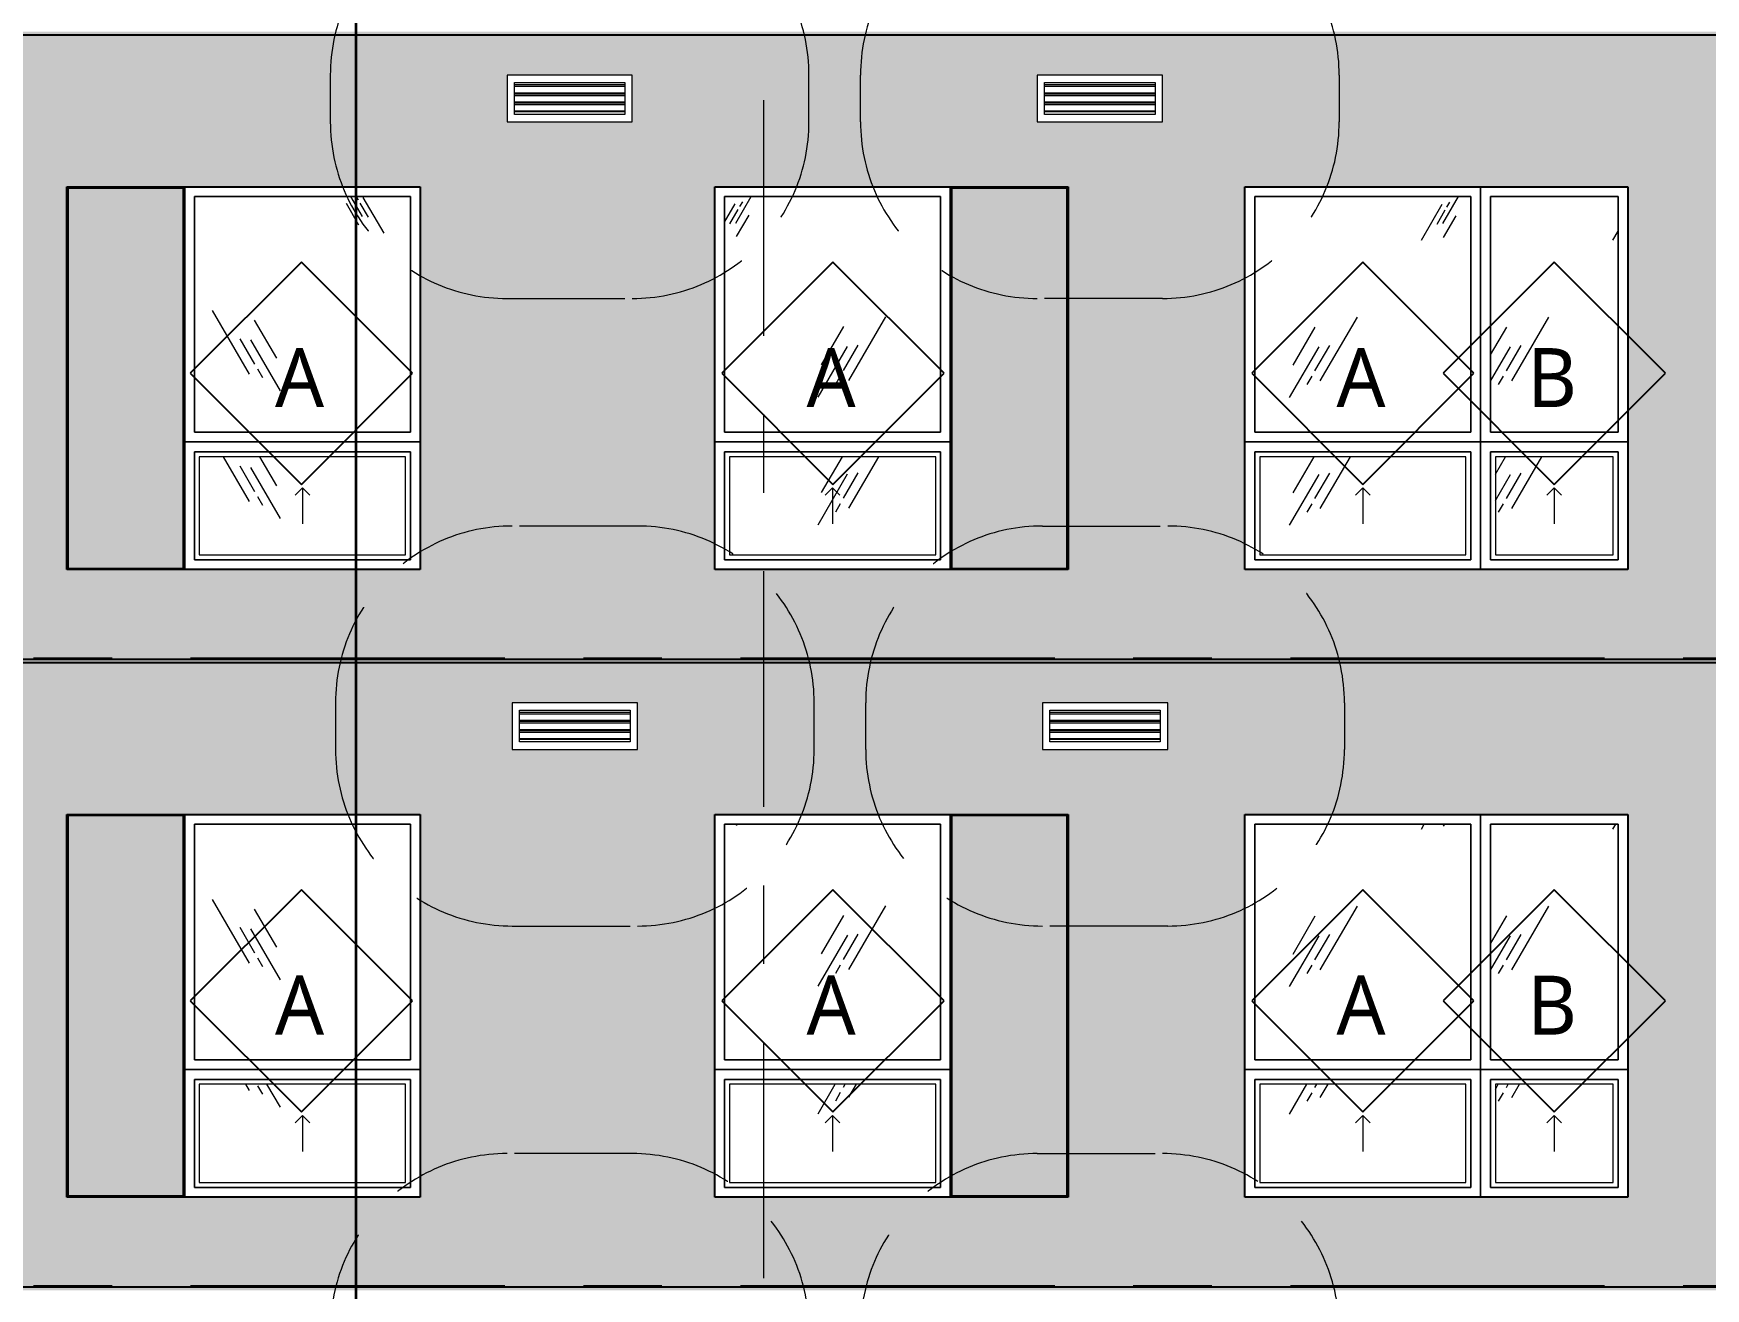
# Model space of a CAD drawing. Header units: inches. Extents: x 6 to 15224, y -733 to 6300.
# Drawn here: x 10133.3 to 10473.9, y 5604.1 to 5859.9 of the extents above; entities that cross this region are included whole.
import ezdxf

# ---------------------------------------------------------------- set-up
doc = ezdxf.new("R2010")
doc.units = ezdxf.units.IN
doc.header["$MEASUREMENT"] = 0
for name, pattern in [('Center 1_2_', [112, 64, -16, 16, -16]), ('Center 3_8_', [96, 48, -16, 16, -16]), ('Hidden 3_16_', [36, 24, -12])]:
    doc.linetypes.add(name, pattern=pattern)
for name, color, linetype, lineweight in [('A-FLOR-LEVL', 51, 'Continuous', 13), ('A-GENM', 13, 'Continuous', 18), ('A-GLAZ', 151, 'Continuous', 25), ('A-GLAZ-IDEN', 152, 'Continuous', 25), ('A-GLAZ-SILL', 1, 'Continuous', 18), ('A-WALL', 113, 'Continuous', 25), ('A-WALL-PATT', 111, 'Continuous', 25), ('G-ANNO-SYMB', 111, 'Continuous', 13), ('M-EQPM', 50, 'Continuous', 18), ('M-EQPM-HDLN', 50, 'Hidden 3_16_', 13), ('S-GRID', 1, 'Continuous', 13)]:
    doc.layers.add(name, color=color, linetype=linetype, lineweight=lineweight)
doc.styles.add('Open Sans_5', font='OpenSans-Regular.ttf', dxfattribs={"height": 12})
pattern_1 = [(0, (10796.0429, 0), (5.12, 1.28), [0.16896, -3.671, 0.16896, -3.671, -20.48]), (0, (10796.0429, 0), (5.12, 1.28), [-7.68, 0.16896, -7.511, 0.16896, -3.671, -8.96]), (0, (10796.0429, 0), (5.12, 1.28), [-19.2, 0.16896, -2.391, 0.16896, -6.231]), (120, (10797.9629, 0.64), (-3.66851252, 3.79405007), [0.16896, -3.671, 0.16896, -3.671, -20.48]), (120, (10797.9629, 0.64), (-3.66851252, 3.79405007), [-7.68, 0.16896, -7.511, 0.16896, -3.671, -8.96]), (120, (10797.9629, 0.64), (-3.66851252, 3.79405007), [-19.2, 0.16896, -2.391, 0.16896, -6.231]), (240, (10798.6029, 3.2), (-1.45148748, -5.07405007), [0.16896, -3.671, 0.16896, -3.671, -20.48]), (240, (10798.6029, 3.2), (-1.45148748, -5.07405007), [-7.68, 0.16896, -7.511, 0.16896, -3.671, -8.96]), (240, (10798.6029, 3.2), (-1.45148748, -5.07405007), [-19.2, 0.16896, -2.391, 0.16896, -6.231])]

# ---------------------------------------------------------------- blocks, each defined once
blk = doc.blocks.new('1-2 WD Adaptive - 2_-6_x6_-6_-V166-EAST ELEVATION')
at = {"layer": 'A-GLAZ', "lineweight": 13}
h = blk.add_hatch(dxfattribs=at)
h.set_pattern_fill('FP_348', color=256, style=0, pattern_type=2)
h.set_pattern_definition([(59.808, (2604.497, 5432.806), (144.0017, 239.99866), [9, -754.581]), (59.808, (2603.763, 5426.193), (144.0017, 239.99866), [12, -751.581]), (59.808, (2608.948, 5431.623), (144.0017, 239.99866), [6, -757.581]), (59.808, (2607.359, 5428.844), (144.0017, 239.99866), [2, -761.581]), (59.808, (2610.054, 5429.598), (144.0017, 239.99866), [15, -748.581]), (59.808, (2635.472, 5399.404), (144.0017, 239.99866), [5.063, -758.519]), (59.808, (2635.031, 5401.668), (144.0017, 239.99866), [6.75, -756.831]), (59.808, (2633.822, 5401.525), (144.0017, 239.99866), [3.375, -760.206]), (59.808, (2635.853, 5405.029), (144.0017, 239.99866), [1.125, -762.456]), (59.808, (2630.639, 5398.297), (144.0017, 239.99866), [8.437, -755.144])])
h.paths.add_polyline_path([(2584, 5395), (2610, 5395), (2610, 5443), (2584, 5443), (2584, 5421)])
at = {"layer": 'A-GLAZ-SILL', "lineweight": 13}
h = blk.add_hatch(dxfattribs=at)
h.set_pattern_fill('FP_347', color=256, style=0, pattern_type=2)
h.set_pattern_definition([(59.808, (2604.497, 5406.806), (144.0017, 239.99866), [9, -754.581]), (59.808, (2603.763, 5400.193), (144.0017, 239.99866), [12, -751.581]), (59.808, (2608.948, 5405.623), (144.0017, 239.99866), [6, -757.581]), (59.808, (2607.359, 5402.844), (144.0017, 239.99866), [2, -761.581]), (59.808, (2610.054, 5403.598), (144.0017, 239.99866), [15, -748.581]), (59.808, (2635.472, 5373.404), (144.0017, 239.99866), [5.063, -758.519]), (59.808, (2635.031, 5375.668), (144.0017, 239.99866), [6.75, -756.831]), (59.808, (2633.822, 5375.525), (144.0017, 239.99866), [3.375, -760.206]), (59.808, (2635.853, 5379.029), (144.0017, 239.99866), [1.125, -762.456]), (59.808, (2630.639, 5372.297), (144.0017, 239.99866), [8.438, -755.144])])
h.paths.add_polyline_path([(2598.29, 5370), (2609, 5370), (2609, 5390), (2585, 5390), (2585, 5370)])
at = {"layer": 'A-GLAZ', "lineweight": 13}
for p, q in [((2582, 5393), (2582, 5445)), ((2582, 5445), (2612, 5445)), ((2582, 5367), (2582, 5445)), ((2610, 5443), (2584, 5443)), ((2584, 5443), (2584, 5395)), ((2610, 5395), (2610, 5443)), ((2612, 5445), (2612, 5367)), ((2582, 5367), (2582, 5393)), ((2582, 5393), (2612, 5393)), ((2612, 5393), (2582, 5393)), ((2584, 5395), (2610, 5395)), ((2610, 5391), (2584, 5391)), ((2584, 5391), (2584, 5369)), ((2610, 5369), (2610, 5391)), ((2584, 5369), (2610, 5369)), ((2612, 5367), (2582, 5367))]:
    blk.add_line(p, q, dxfattribs=at)
at = {"layer": 'A-GLAZ', "linetype": 'Hidden 3_16_', "lineweight": 13}
for q in [(2595.5, 5382.17), (2598.5, 5382.17), (2597, 5376.33)]:
    blk.add_line((2597, 5383.67), q, dxfattribs=at)
at = {"layer": 'A-GLAZ-SILL'}
for p, q in [((2584, 5443), (2610, 5443)), ((2584, 5395), (2584, 5443)), ((2610, 5443), (2584, 5443)), ((2584, 5443), (2584, 5395)), ((2610, 5443), (2610, 5395)), ((2610, 5395), (2610, 5443)), ((2610, 5395), (2584, 5395)), ((2584, 5395), (2610, 5395)), ((2584, 5391), (2610, 5391)), ((2584, 5369), (2584, 5391)), ((2610, 5391), (2584, 5391)), ((2584, 5391), (2584, 5369)), ((2609, 5390), (2585, 5390)), ((2585, 5390), (2585, 5370)), ((2609, 5370), (2609, 5390)), ((2610, 5391), (2610, 5369)), ((2610, 5369), (2610, 5391)), ((2610, 5369), (2584, 5369)), ((2584, 5369), (2610, 5369)), ((2585, 5370), (2609, 5370))]:
    blk.add_line(p, q, dxfattribs=at)
blk = doc.blocks.new('1-2 WD Adaptive - 4-0_x6_-6_-V167-EAST ELEVATION')
at = {"layer": 'A-GLAZ', "lineweight": 13}
h = blk.add_hatch(dxfattribs=at)
h.set_pattern_fill('FP_350', color=256, style=0, pattern_type=2)
h.set_pattern_definition([(59.808, (2565.497, 5432.806), (144.0017, 239.99866), [9, -754.581]), (59.808, (2564.763, 5426.193), (144.0017, 239.99866), [12, -751.581]), (59.808, (2569.948, 5431.623), (144.0017, 239.99866), [6, -757.581]), (59.808, (2568.359, 5428.844), (144.0017, 239.99866), [2, -761.581]), (59.808, (2571.054, 5429.598), (144.0017, 239.99866), [15, -748.581]), (59.808, (2596.472, 5399.404), (144.0017, 239.99866), [5.063, -758.519]), (59.808, (2596.031, 5401.668), (144.0017, 239.99866), [6.75, -756.831]), (59.808, (2594.822, 5401.525), (144.0017, 239.99866), [3.375, -760.206]), (59.808, (2596.853, 5405.029), (144.0017, 239.99866), [1.125, -762.456]), (59.808, (2591.639, 5398.297), (144.0017, 239.99866), [8.437, -755.144])])
h.paths.add_polyline_path([(2580, 5395), (2580, 5443), (2536, 5443), (2536, 5395)])
at = {"layer": 'A-GLAZ-SILL', "lineweight": 13}
h = blk.add_hatch(dxfattribs=at)
h.set_pattern_fill('FP_349', color=256, style=0, pattern_type=2)
h.set_pattern_definition([(59.808, (2565.497, 5406.806), (144.0017, 239.99866), [9, -754.581]), (59.808, (2564.763, 5400.193), (144.0017, 239.99866), [12, -751.581]), (59.808, (2569.948, 5405.623), (144.0017, 239.99866), [6, -757.581]), (59.808, (2568.359, 5402.844), (144.0017, 239.99866), [2, -761.581]), (59.808, (2571.054, 5403.598), (144.0017, 239.99866), [15, -748.581]), (59.808, (2596.472, 5373.404), (144.0017, 239.99866), [5.063, -758.519]), (59.808, (2596.031, 5375.668), (144.0017, 239.99866), [6.75, -756.831]), (59.808, (2594.822, 5375.525), (144.0017, 239.99866), [3.375, -760.206]), (59.808, (2596.853, 5379.029), (144.0017, 239.99866), [1.125, -762.456]), (59.808, (2591.639, 5372.297), (144.0017, 239.99866), [8.438, -755.144])])
h.paths.add_polyline_path([(2557, 5370), (2579, 5370), (2579, 5390), (2537, 5390), (2537, 5370)])
at = {"layer": 'A-GLAZ', "lineweight": 13}
for p, q in [((2534, 5445), (2582, 5445)), ((2534, 5367), (2534, 5445)), ((2580, 5443), (2536, 5443)), ((2536, 5443), (2536, 5395)), ((2580, 5395), (2580, 5443)), ((2582, 5445), (2582, 5393)), ((2582, 5445), (2582, 5367)), ((2534, 5393), (2582, 5393)), ((2582, 5393), (2534, 5393)), ((2536, 5395), (2580, 5395)), ((2582, 5393), (2582, 5367)), ((2580, 5391), (2536, 5391)), ((2536, 5391), (2536, 5369)), ((2580, 5369), (2580, 5391)), ((2536, 5369), (2580, 5369)), ((2582, 5367), (2534, 5367))]:
    blk.add_line(p, q, dxfattribs=at)
at = {"layer": 'A-GLAZ', "linetype": 'Hidden 3_16_', "lineweight": 13}
for q in [(2556.5, 5382.17), (2559.5, 5382.17), (2558, 5376.33)]:
    blk.add_line((2558, 5383.67), q, dxfattribs=at)
at = {"layer": 'A-GLAZ-SILL'}
for p, q in [((2536, 5443), (2580, 5443)), ((2536, 5395), (2536, 5443)), ((2580, 5443), (2536, 5443)), ((2536, 5443), (2536, 5395)), ((2580, 5443), (2580, 5395)), ((2580, 5395), (2580, 5443)), ((2580, 5395), (2536, 5395)), ((2536, 5395), (2580, 5395)), ((2536, 5391), (2580, 5391)), ((2536, 5369), (2536, 5391)), ((2580, 5391), (2536, 5391)), ((2536, 5391), (2536, 5369)), ((2579, 5390), (2537, 5390)), ((2537, 5390), (2537, 5370)), ((2579, 5370), (2579, 5390)), ((2580, 5391), (2580, 5369)), ((2580, 5369), (2580, 5391)), ((2580, 5369), (2536, 5369)), ((2536, 5369), (2580, 5369)), ((2537, 5370), (2579, 5370))]:
    blk.add_line(p, q, dxfattribs=at)
blk = doc.blocks.new('1-2 WD Adaptive-Color Side Panel-TS - 4-0_x6_-6_-17821693-EAST ELEVATION')
at = {"layer": 'A-GLAZ', "lineweight": 13}
h = blk.add_hatch(dxfattribs=at)
h.set_pattern_fill('FP_342', color=256, style=0, pattern_type=2)
h.set_pattern_definition([(59.808, (3285.497, 5432.806), (144.0017, 239.99866), [9, -754.581]), (59.808, (3284.763, 5426.193), (144.0017, 239.99866), [12, -751.581]), (59.808, (3289.948, 5431.623), (144.0017, 239.99866), [6, -757.581]), (59.808, (3288.359, 5428.844), (144.0017, 239.99866), [2, -761.581]), (59.808, (3291.054, 5429.598), (144.0017, 239.99866), [15, -748.581]), (59.808, (3316.472, 5399.404), (144.0017, 239.99866), [5.063, -758.519]), (59.808, (3316.031, 5401.668), (144.0017, 239.99866), [6.75, -756.831]), (59.808, (3314.822, 5401.525), (144.0017, 239.99866), [3.375, -760.206]), (59.808, (3316.853, 5405.029), (144.0017, 239.99866), [1.125, -762.456]), (59.808, (3311.639, 5398.297), (144.0017, 239.99866), [8.437, -755.144])])
h.paths.add_polyline_path([(3300, 5395), (3300, 5443), (3256, 5443), (3256, 5395)])
blk.add_hatch(color=256, dxfattribs=at).paths.add_polyline_path([(3317.11, 5367.25), (3325.75, 5367.25), (3325.75, 5444.75), (3302.25, 5444.75), (3302.25, 5367.25)])
at = {"layer": 'A-GLAZ-SILL', "lineweight": 13}
h = blk.add_hatch(dxfattribs=at)
h.set_pattern_fill('FP_341', color=256, style=0, pattern_type=2)
h.set_pattern_definition([(59.808, (3285.497, 5406.806), (144.0017, 239.99866), [9, -754.581]), (59.808, (3284.763, 5400.193), (144.0017, 239.99866), [12, -751.581]), (59.808, (3289.948, 5405.623), (144.0017, 239.99866), [6, -757.581]), (59.808, (3288.359, 5402.844), (144.0017, 239.99866), [2, -761.581]), (59.808, (3291.054, 5403.598), (144.0017, 239.99866), [15, -748.581]), (59.808, (3316.472, 5373.404), (144.0017, 239.99866), [5.063, -758.519]), (59.808, (3316.031, 5375.668), (144.0017, 239.99866), [6.75, -756.831]), (59.808, (3314.822, 5375.525), (144.0017, 239.99866), [3.375, -760.206]), (59.808, (3316.853, 5379.029), (144.0017, 239.99866), [1.125, -762.456]), (59.808, (3311.639, 5372.297), (144.0017, 239.99866), [8.438, -755.144])])
h.paths.add_polyline_path([(3277, 5370), (3299, 5370), (3299, 5390), (3257, 5390), (3257, 5370)])
at = {"layer": 'A-GLAZ', "lineweight": 13}
for p, q in [((3254, 5367), (3254, 5445)), ((3254, 5445), (3302, 5445)), ((3300, 5443), (3256, 5443)), ((3256, 5443), (3256, 5395)), ((3300, 5395), (3300, 5443)), ((3302, 5445), (3302, 5367)), ((3254, 5393), (3302, 5393)), ((3302, 5393), (3254, 5393)), ((3256, 5395), (3300, 5395)), ((3300, 5391), (3256, 5391)), ((3256, 5391), (3256, 5369)), ((3300, 5369), (3300, 5391)), ((3256, 5369), (3300, 5369)), ((3302, 5367), (3254, 5367))]:
    blk.add_line(p, q, dxfattribs=at)
at = {"layer": 'A-GLAZ'}
for p, q in [((3325.75, 5444.75), (3302.25, 5444.75)), ((3302.25, 5444.75), (3302.25, 5367.25)), ((3325.75, 5367.25), (3325.75, 5444.75)), ((3302.25, 5367.25), (3325.75, 5367.25))]:
    blk.add_line(p, q, dxfattribs=at)
at = {"layer": 'A-GLAZ', "linetype": 'Hidden 3_16_', "lineweight": 13}
for q in [(3276.5, 5382.17), (3279.5, 5382.17), (3278, 5376.33)]:
    blk.add_line((3278, 5383.67), q, dxfattribs=at)
at = {"layer": 'A-GLAZ-SILL'}
for p, q in [((3256, 5443), (3300, 5443)), ((3256, 5395), (3256, 5443)), ((3300, 5443), (3256, 5443)), ((3256, 5443), (3256, 5395)), ((3300, 5443), (3300, 5395)), ((3300, 5395), (3300, 5443)), ((3300, 5395), (3256, 5395)), ((3256, 5395), (3300, 5395)), ((3256, 5391), (3300, 5391)), ((3256, 5369), (3256, 5391)), ((3300, 5391), (3256, 5391)), ((3256, 5391), (3256, 5369)), ((3299, 5390), (3257, 5390)), ((3257, 5390), (3257, 5370)), ((3299, 5370), (3299, 5390)), ((3300, 5391), (3300, 5369)), ((3300, 5369), (3300, 5391)), ((3300, 5369), (3256, 5369)), ((3256, 5369), (3300, 5369)), ((3257, 5370), (3299, 5370))]:
    blk.add_line(p, q, dxfattribs=at)
blk = doc.blocks.new('1-2 WD Adaptive-Color Side Panel-TS - 4-0_x6_-6_-17821692-EAST ELEVATION')
at = {"layer": 'A-GLAZ', "lineweight": 13}
blk.add_hatch(color=256, dxfattribs=at).paths.add_polyline_path([(2990.37, 5367.25), (3013.75, 5367.25), (3013.75, 5444.75), (2990.25, 5444.75), (2990.25, 5367.25)])
h = blk.add_hatch(dxfattribs=at)
h.set_pattern_fill('FP_346', color=256, style=0, pattern_type=2)
h.set_pattern_definition([(120.192, (3030.503, 5432.806), (-144.0017, 239.99866), [9, -754.581]), (120.192, (3031.237, 5426.193), (-144.0017, 239.99866), [12, -751.581]), (120.192, (3026.052, 5431.623), (-144.0017, 239.99866), [6, -757.581]), (120.192, (3027.641, 5428.844), (-144.0017, 239.99866), [2, -761.581]), (120.192, (3024.946, 5429.598), (-144.0017, 239.99866), [15, -748.581]), (120.192, (2999.528, 5399.404), (-144.0017, 239.99866), [5.063, -758.519]), (120.192, (2999.969, 5401.668), (-144.0017, 239.99866), [6.75, -756.831]), (120.192, (3001.178, 5401.525), (-144.0017, 239.99866), [3.375, -760.206]), (120.192, (2999.147, 5405.029), (-144.0017, 239.99866), [1.125, -762.456]), (120.192, (3004.361, 5398.297), (-144.0017, 239.99866), [8.437, -755.144])])
h.paths.add_polyline_path([(3055.72, 5395), (3060, 5395), (3060, 5443), (3016, 5443), (3016, 5395)])
at = {"layer": 'A-GLAZ-SILL', "lineweight": 13}
h = blk.add_hatch(dxfattribs=at)
h.set_pattern_fill('FP_345', color=256, style=0, pattern_type=2)
h.set_pattern_definition([(120.192, (3030.503, 5406.806), (-144.0017, 239.99866), [9, -754.581]), (120.192, (3031.237, 5400.193), (-144.0017, 239.99866), [12, -751.581]), (120.192, (3026.052, 5405.623), (-144.0017, 239.99866), [6, -757.581]), (120.192, (3027.641, 5402.844), (-144.0017, 239.99866), [2, -761.581]), (120.192, (3024.946, 5403.598), (-144.0017, 239.99866), [15, -748.581]), (120.192, (2999.528, 5373.404), (-144.0017, 239.99866), [5.063, -758.519]), (120.192, (2999.969, 5375.668), (-144.0017, 239.99866), [6.75, -756.831]), (120.192, (3001.178, 5375.525), (-144.0017, 239.99866), [3.375, -760.206]), (120.192, (2999.147, 5379.029), (-144.0017, 239.99866), [1.125, -762.456]), (120.192, (3004.361, 5372.297), (-144.0017, 239.99866), [8.438, -755.144])])
h.paths.add_polyline_path([(3059, 5370), (3059, 5390), (3017, 5390), (3017, 5370), (3055.72, 5370)])
at = {"layer": 'A-GLAZ'}
for p, q in [((2990.25, 5444.75), (2990.25, 5367.25)), ((3013.75, 5444.75), (2990.25, 5444.75)), ((3013.75, 5367.25), (3013.75, 5444.75)), ((2990.25, 5367.25), (3013.75, 5367.25))]:
    blk.add_line(p, q, dxfattribs=at)
at = {"layer": 'A-GLAZ', "lineweight": 13}
for p, q in [((3014, 5445), (3014, 5367)), ((3062, 5445), (3014, 5445)), ((3016, 5443), (3016, 5395)), ((3060, 5443), (3016, 5443)), ((3060, 5395), (3060, 5443)), ((3062, 5367), (3062, 5445)), ((3014, 5393), (3062, 5393)), ((3062, 5393), (3014, 5393)), ((3016, 5395), (3060, 5395)), ((3016, 5391), (3016, 5369)), ((3060, 5391), (3016, 5391)), ((3060, 5369), (3060, 5391)), ((3016, 5369), (3060, 5369)), ((3014, 5367), (3062, 5367))]:
    blk.add_line(p, q, dxfattribs=at)
at = {"layer": 'A-GLAZ', "linetype": 'Hidden 3_16_', "lineweight": 13}
for q in [(3036.5, 5382.17), (3039.5, 5382.17), (3038, 5376.33)]:
    blk.add_line((3038, 5383.67), q, dxfattribs=at)
at = {"layer": 'A-GLAZ-SILL'}
for p, q in [((3060, 5443), (3016, 5443)), ((3016, 5443), (3016, 5395)), ((3016, 5443), (3060, 5443)), ((3016, 5395), (3016, 5443)), ((3060, 5395), (3060, 5443)), ((3060, 5443), (3060, 5395)), ((3016, 5395), (3060, 5395)), ((3060, 5395), (3016, 5395)), ((3060, 5391), (3016, 5391)), ((3016, 5391), (3016, 5369)), ((3016, 5391), (3060, 5391)), ((3016, 5369), (3016, 5391)), ((3017, 5390), (3017, 5370)), ((3059, 5390), (3017, 5390)), ((3059, 5370), (3059, 5390)), ((3060, 5369), (3060, 5391)), ((3060, 5391), (3060, 5369)), ((3016, 5369), (3060, 5369)), ((3060, 5369), (3016, 5369)), ((3017, 5370), (3059, 5370))]:
    blk.add_line(p, q, dxfattribs=at)
blk = doc.blocks.new('ME Louvers w Trim-AM - 24_ x 8_-17810158-EAST ELEVATION')
at = {"layer": 'A-GENM', "lineweight": 13}
for p, q in [((1483.25, 5465.75), (1460.75, 5465.75)), ((1460.75, 5465.48), (1483.25, 5465.48)), ((1483.25, 5464.1), (1460.75, 5464.1)), ((1483.25, 5463.95), (1460.75, 5463.95)), ((1483.25, 5463.9), (1460.75, 5463.9)), ((1460.75, 5463.63), (1483.25, 5463.63)), ((1483.25, 5462.25), (1460.75, 5462.25)), ((1483.25, 5462.1), (1460.75, 5462.1)), ((1483.25, 5462.05), (1460.75, 5462.05)), ((1460.75, 5461.78), (1483.25, 5461.78)), ((1483.25, 5460.4), (1460.75, 5460.4)), ((1483.25, 5460.25), (1460.75, 5460.25))]:
    blk.add_line(p, q, dxfattribs=at)
at = {"layer": 'M-EQPM'}
for p, q in [((1484.75, 5467.75), (1459.25, 5467.75)), ((1459.25, 5467.75), (1459.25, 5458.25)), ((1484.75, 5458.25), (1484.75, 5467.75)), ((1460.75, 5459.75), (1460.75, 5466.25)), ((1460.75, 5466.25), (1483.25, 5466.25)), ((1483.25, 5466.25), (1483.25, 5459.75)), ((1459.25, 5458.25), (1484.75, 5458.25)), ((1483.25, 5459.75), (1460.75, 5459.75))]:
    blk.add_line(p, q, dxfattribs=at)
at = {"layer": 'M-EQPM-HDLN'}
for p, q in [((1459.25, 5503.75), (1484.75, 5503.75)), ((1423.25, 5458.25), (1423.25, 5467.75)), ((1520.75, 5467.75), (1520.75, 5458.25)), ((1484.75, 5422.25), (1459.25, 5422.25))]:
    blk.add_line(p, q, dxfattribs=at)
for centre, start, end in [((1459.25, 5467.75), 90, 180), ((1484.75, 5467.75), 0, 90), ((1459.25, 5458.25), 180, 270), ((1484.75, 5458.25), 270, 360)]:
    blk.add_arc(centre, 36, start, end, dxfattribs=at)
blk = doc.blocks.new('ME Louvers w Trim-AM - 24_ x 8_-17810076-EAST ELEVATION')
at = {"layer": 'A-GENM', "lineweight": 13}
for p, q in [((355.25, 5465.75), (332.75, 5465.75)), ((332.75, 5465.48), (355.25, 5465.48)), ((355.25, 5464.1), (332.75, 5464.1)), ((355.25, 5463.95), (332.75, 5463.95)), ((355.25, 5463.9), (332.75, 5463.9)), ((332.75, 5463.63), (355.25, 5463.63)), ((355.25, 5462.25), (332.75, 5462.25)), ((355.25, 5462.1), (332.75, 5462.1)), ((355.25, 5462.05), (332.75, 5462.05)), ((332.75, 5461.78), (355.25, 5461.78)), ((355.25, 5460.4), (332.75, 5460.4)), ((355.25, 5460.25), (332.75, 5460.25))]:
    blk.add_line(p, q, dxfattribs=at)
at = {"layer": 'M-EQPM'}
for p, q in [((331.25, 5467.75), (331.25, 5458.25)), ((356.75, 5467.75), (331.25, 5467.75)), ((356.75, 5458.25), (356.75, 5467.75)), ((332.75, 5466.25), (355.25, 5466.25)), ((332.75, 5459.75), (332.75, 5466.25)), ((355.25, 5466.25), (355.25, 5459.75)), ((331.25, 5458.25), (356.75, 5458.25)), ((355.25, 5459.75), (332.75, 5459.75))]:
    blk.add_line(p, q, dxfattribs=at)
at = {"layer": 'M-EQPM-HDLN'}
for p, q in [((356.75, 5503.75), (331.25, 5503.75)), ((295.25, 5467.75), (295.25, 5458.25)), ((392.75, 5458.25), (392.75, 5467.75)), ((331.25, 5422.25), (356.75, 5422.25))]:
    blk.add_line(p, q, dxfattribs=at)
for centre, start, end in [((331.25, 5467.75), 90, 180), ((356.75, 5467.75), 0, 90), ((331.25, 5458.25), 180, 270), ((356.75, 5458.25), 270, 360)]:
    blk.add_arc(centre, 36, start, end, dxfattribs=at)
blk = doc.blocks.new('TAG Window-AM - Standard-51685-EAST ELEVATION')
at = {"layer": 'A-GLAZ-IDEN'}
for p, q in [((3827, 5941.13), (3804.37, 5918.5)), ((3849.63, 5918.5), (3827, 5941.13)), ((3804.37, 5918.5), (3827, 5895.87)), ((3827, 5895.87), (3849.63, 5918.5))]:
    blk.add_line(p, q, dxfattribs=at)

msp = doc.modelspace()

# ---------------------------------------------------------------- hatches: boundary and pattern name
at = {"layer": 'A-WALL-PATT', "lineweight": 13}
h = msp.add_hatch(dxfattribs=at)
h.set_pattern_fill('FP_310', color=256, style=0, pattern_type=2)
h.set_pattern_definition(pattern_1)
h.paths.add_polyline_path([(8856.11692555, 5859.5), (12348.55442555, 5859.5), (12348.55442555, 5860.25), (11659.92942555, 5860.25), (11659.92942555, 5878.5), (11659.17942555, 5878.5), (11659.17942555, 5860.25), (10764.49192555, 5860.25), (10764.49192555, 5968.25), (11659.17942555, 5968.25), (11659.17942555, 5956.5), (11659.92942555, 5956.5), (11659.92942555, 5968.25), (12348.55442555, 5968.25), (12348.55442555, 5968.625), (8815.17942555, 5968.625), (8815.17942555, 5968.25), (9023.36692555, 5968.25), (9023.36692555, 5956.5), (9024.11692555, 5956.5), (9024.11692555, 5968.25), (9888.36692555, 5968.25), (9888.36692555, 5956.5), (9889.11692555, 5956.5), (9889.11692555, 5968.25), (10763.74192555, 5968.25), (10763.74192555, 5860.25), (9889.11692555, 5860.25), (9889.11692555, 5878.5), (9888.36692555, 5878.5), (9888.36692555, 5860.25), (9024.11692555, 5860.25), (9024.11692555, 5878.5), (9023.36692555, 5878.5), (9023.36692555, 5860.25), (8816.17942555, 5860.25), (8816.17942555, 5859.5)])
h = msp.add_hatch(dxfattribs=at)
h.set_pattern_fill('FP_310', color=256, style=0, pattern_type=2)
h.set_pattern_definition(pattern_1)
h.paths.add_polyline_path([(10365.49738735, 5732.375), (10763.74192555, 5732.375), (10763.74192555, 5859.5), (9889.11692555, 5859.5), (9889.11692555, 5732.375), (10300.15005402, 5732.375)])
h.paths.add_polyline_path([(8815.17942555, 5732.375), (9023.36692555, 5732.375), (9023.36692555, 5750.625), (8976.11692555, 5750.625), (8976.11692555, 5828.625), (9023.36692555, 5828.625), (9023.36692555, 5859.5), (8815.17942555, 5859.5), (8815.17942555, 5804.18457183)])
h.paths.add_polyline_path([(11835.81238735, 5732.375), (12348.55442555, 5732.375), (12348.55442555, 5859.5), (11659.92942555, 5859.5), (11659.92942555, 5828.625), (11707.11692555, 5828.625), (11707.11692555, 5750.625), (11659.92942555, 5750.625), (11659.92942555, 5732.375), (11803.13872069, 5732.375)])
h.paths.add_polyline_path([(9024.11692555, 5732.375), (9888.36692555, 5732.375), (9888.36692555, 5750.625), (9811.11692555, 5750.625), (9811.11692555, 5828.625), (9888.36692555, 5828.625), (9888.36692555, 5859.5), (9024.11692555, 5859.5), (9024.11692555, 5747.01757183)])
h.paths.add_polyline_path([(11659.17942555, 5732.375), (11659.17942555, 5750.625), (11659.11692555, 5750.625), (11659.11692555, 5828.625), (11659.17942555, 5828.625), (11659.17942555, 5859.5), (10764.49192555, 5859.5), (10764.49192555, 5732.375), (11639.77038735, 5732.375)])
h.paths.add_polyline_path([(11940.11692555, 5750.625), (11868.11692555, 5750.625), (11868.11692555, 5828.625), (11940.11692555, 5828.625), (11940.11692555, 5766.07323849)])
h.paths.add_polyline_path([(12325.91738735, 5750.625), (12252.11692555, 5750.625), (12252.11692555, 5828.625), (12330.11692555, 5828.625), (12330.11692555, 5750.625)])
h.paths.add_polyline_path([(12204.11692555, 5750.625), (12132.11692555, 5750.625), (12132.11692555, 5828.625), (12204.11692555, 5828.625), (12204.11692555, 5766.07323849)])
h.paths.add_polyline_path([(11820.11692555, 5750.625), (11742.11692555, 5750.625), (11742.11692555, 5828.625), (11820.11692555, 5828.625), (11820.11692555, 5766.07323849)])
h.paths.add_polyline_path([(12060.61692555, 5750.625), (12012.61692555, 5750.625), (12012.61692555, 5828.625), (12060.61692555, 5828.625), (12060.61692555, 5766.07323849)])
h.paths.add_polyline_path([(11316.11692555, 5750.625), (11316.11692555, 5828.625), (11388.11692555, 5828.625), (11388.11692555, 5750.625), (11345.70738735, 5750.625)])
h.paths.add_polyline_path([(11562.11692555, 5750.625), (11514.11692555, 5750.625), (11514.11692555, 5828.625), (11562.11692555, 5828.625), (11562.11692555, 5804.18457183)])
h.paths.add_polyline_path([(11490.11692555, 5750.625), (11412.11692555, 5750.625), (11412.11692555, 5828.625), (11490.11692555, 5828.625), (11490.11692555, 5766.07323849)])
h.paths.add_polyline_path([(11215.01272069, 5750.625), (11196.11692555, 5750.625), (11196.11692555, 5828.625), (11244.11692555, 5828.625), (11244.11692555, 5750.625)])
h.paths.add_polyline_path([(11004.11692555, 5750.625), (11004.11692555, 5828.625), (11076.11692555, 5828.625), (11076.11692555, 5750.625), (11018.97072069, 5750.625)])
h.paths.add_polyline_path([(10602.11692555, 5750.625), (10602.11692555, 5828.625), (10674.11692555, 5828.625), (10674.11692555, 5750.625), (10626.88672069, 5750.625)])
h.paths.add_polyline_path([(11100.11692555, 5750.625), (11100.11692555, 5828.625), (11148.11692555, 5828.625), (11148.11692555, 5750.625), (11116.99172069, 5750.625)])
h.paths.add_polyline_path([(10953.62338735, 5750.625), (10878.11692555, 5750.625), (10878.11692555, 5828.625), (10956.11692555, 5828.625), (10956.11692555, 5750.625)])
h.paths.add_polyline_path([(10380.11692555, 5750.625), (10380.11692555, 5828.625), (10458.11692555, 5828.625), (10458.11692555, 5750.625), (10430.84472069, 5750.625)])
h.paths.add_polyline_path([(10746.11692555, 5750.625), (10698.11692555, 5750.625), (10698.11692555, 5828.625), (10746.11692555, 5828.625), (10746.11692555, 5766.07323849)])
h.paths.add_polyline_path([(10822.92872069, 5750.625), (10782.11692555, 5750.625), (10782.11692555, 5828.625), (10830.11692555, 5828.625), (10830.11692555, 5750.625)])
h.paths.add_polyline_path([(10344.11692555, 5750.625), (10272.11692555, 5750.625), (10272.11692555, 5828.625), (10344.11692555, 5828.625), (10344.11692555, 5766.07323849)])
h.paths.add_polyline_path([(9450.11692555, 5750.625), (9378.11692555, 5750.625), (9378.11692555, 5828.625), (9450.11692555, 5828.625), (9450.11692555, 5766.07323849)])
h.paths.add_polyline_path([(10140.11692555, 5750.625), (10140.11692555, 5828.625), (10212.11692555, 5828.625), (10212.11692555, 5750.625), (10169.45538735, 5750.625)])
h.paths.add_polyline_path([(10554.11692555, 5750.625), (10506.11692555, 5750.625), (10506.11692555, 5828.625), (10554.11692555, 5828.625), (10554.11692555, 5804.18457183)])
h.paths.add_polyline_path([(10104.10805402, 5750.625), (10068.11692555, 5750.625), (10068.11692555, 5828.625), (10116.11692555, 5828.625), (10116.11692555, 5750.625)])
h.paths.add_polyline_path([(9715.11692555, 5750.625), (9715.11692555, 5828.625), (9787.11692555, 5828.625), (9787.11692555, 5750.625), (9744.69772069, 5750.625)])
h.paths.add_polyline_path([(9996.11692555, 5750.625), (9948.11692555, 5750.625), (9948.11692555, 5828.625), (9996.11692555, 5828.625), (9996.11692555, 5804.18457183)])
h.paths.add_polyline_path([(9258.11692555, 5750.625), (9258.11692555, 5828.625), (9306.11692555, 5828.625), (9306.11692555, 5750.625)])
h.paths.add_polyline_path([(9646.67672069, 5750.625), (9618.11692555, 5750.625), (9618.11692555, 5828.625), (9666.11692555, 5828.625), (9666.11692555, 5750.625)])
h.paths.add_polyline_path([(8928.11692555, 5750.625), (8856.11692555, 5750.625), (8856.11692555, 5828.625), (8928.11692555, 5828.625), (8928.11692555, 5804.18457183)])
h.paths.add_polyline_path([(9522.11692555, 5750.625), (9474.11692555, 5750.625), (9474.11692555, 5828.625), (9522.11692555, 5828.625), (9522.11692555, 5804.18457183)])
h.paths.add_polyline_path([(9084.11692555, 5750.625), (9084.11692555, 5828.625), (9186.11692555, 5828.625), (9186.11692555, 5750.625), (9123.89805402, 5750.625)])
h.paths.add_polyline_path([(9931.30442555, 5841.875), (9905.80442555, 5841.875), (9905.80442555, 5851.375), (9931.30442555, 5851.375), (9931.30442555, 5842.02713523)])
h.paths.add_polyline_path([(9211.30442555, 5841.875), (9209.80442555, 5841.875), (9209.80442555, 5851.375), (9235.30442555, 5851.375), (9235.30442555, 5841.875), (9213.10241662, 5841.875)])
h.paths.add_polyline_path([(11623.30442555, 5841.875), (11597.80442555, 5841.875), (11597.80442555, 5851.375), (11623.30442555, 5851.375), (11623.30442555, 5842.29590516)])
h.paths.add_polyline_path([(12205.30442555, 5841.875), (12203.80442555, 5841.875), (12203.80442555, 5851.375), (12229.30442555, 5851.375), (12229.30442555, 5841.875), (12227.24527376, 5841.875)])
h.paths.add_polyline_path([(10023.10241662, 5841.875), (10019.80442555, 5841.875), (10019.80442555, 5851.375), (10045.30442555, 5851.375), (10045.30442555, 5841.875), (10038.76072069, 5841.875)])
h.paths.add_polyline_path([(9055.30442555, 5841.875), (9053.80442555, 5841.875), (9053.80442555, 5851.375), (9079.30442555, 5851.375), (9079.30442555, 5841.875), (9056.1381309, 5841.875)])
h.paths.add_polyline_path([(11845.30442555, 5841.875), (11843.80442555, 5841.875), (11843.80442555, 5851.375), (11869.30442555, 5851.375), (11869.30442555, 5841.875), (11845.81670233, 5841.875)])
h.paths.add_polyline_path([(11002.63388735, 5841.875), (10979.80442555, 5841.875), (10979.80442555, 5851.375), (11005.30442555, 5851.375), (11005.30442555, 5841.875), (11003.80442555, 5841.875)])
h.paths.add_polyline_path([(9559.03998941, 5841.875), (9557.80442555, 5841.875), (9557.80442555, 5851.375), (9583.30442555, 5851.375), (9583.30442555, 5841.875), (9559.30442555, 5841.875)])
h.paths.add_polyline_path([(10231.30442555, 5841.875), (10229.80442555, 5841.875), (10229.80442555, 5851.375), (10255.30442555, 5851.375), (10255.30442555, 5841.875), (10232.78098805, 5841.875)])
h.paths.add_polyline_path([(10601.80442555, 5841.875), (10577.80442555, 5841.875), (10577.80442555, 5851.375), (10603.30442555, 5851.375), (10603.30442555, 5841.875), (10602.53098805, 5841.875)])
h.paths.add_polyline_path([(11269.30442555, 5841.875), (11267.80442555, 5841.875), (11267.80442555, 5851.375), (11293.30442555, 5851.375), (11293.30442555, 5841.875), (11271.10241662, 5841.875)])
h.paths.add_polyline_path([(9691.30442555, 5841.875), (9689.80442555, 5841.875), (9689.80442555, 5851.375), (9715.30442555, 5851.375), (9715.30442555, 5841.875), (9691.87027376, 5841.875)])
h.paths.add_polyline_path([(10842.86692555, 5841.875), (10841.36692555, 5841.875), (10841.36692555, 5851.375), (10866.86692555, 5851.375), (10866.86692555, 5841.875), (10844.04549698, 5841.875)])
h.paths.add_polyline_path([(12085.30442555, 5841.875), (12083.80442555, 5841.875), (12083.80442555, 5851.375), (12109.30442555, 5851.375), (12109.30442555, 5841.875), (12087.10241662, 5841.875)])
h.paths.add_polyline_path([(10349.16055402, 5841.875), (10337.80442555, 5841.875), (10337.80442555, 5851.375), (10363.30442555, 5851.375), (10363.30442555, 5841.875), (10361.56670233, 5841.875)])
h = msp.add_hatch(dxfattribs=at)
h.set_pattern_fill('FP_310', color=256, style=0, pattern_type=2)
h.set_pattern_definition(pattern_1)
h.paths.add_polyline_path([(12348.55442555, 5731.625), (12348.55442555, 5732.375), (11659.92942555, 5732.375), (11659.92942555, 5750.625), (11659.17942555, 5750.625), (11659.17942555, 5732.375), (10764.49192555, 5732.375), (10764.49192555, 5859.5), (10763.74192555, 5859.5), (10763.74192555, 5732.375), (9889.11692555, 5732.375), (9889.11692555, 5750.625), (9888.36692555, 5750.625), (9888.36692555, 5732.375), (9024.11692555, 5732.375), (9024.11692555, 5750.625), (9023.36692555, 5750.625), (9023.36692555, 5732.375), (8816.17942555, 5732.375), (8816.17942555, 5731.625), (12330.11692555, 5731.625)])
h = msp.add_hatch(dxfattribs=at)
h.set_pattern_fill('FP_310', color=256, style=0, pattern_type=2)
h.set_pattern_definition(pattern_1)
h.paths.add_polyline_path([(9319.94005402, 5604.5), (9888.36692555, 5604.5), (9888.36692555, 5622.75), (9811.11692555, 5622.75), (9811.11692555, 5700.75), (9888.36692555, 5700.75), (9888.36692555, 5731.625), (9024.11692555, 5731.625), (9024.11692555, 5604.5), (9287.26638735, 5604.5)])
h.paths.add_polyline_path([(8815.17942555, 5604.5), (9023.36692555, 5604.5), (9023.36692555, 5622.75), (8976.11692555, 5622.75), (8976.11692555, 5700.75), (9023.36692555, 5700.75), (9023.36692555, 5731.625), (8815.17942555, 5731.625), (8815.17942555, 5651.73923849)])
h.paths.add_polyline_path([(11247.68638735, 5604.5), (11659.17942555, 5604.5), (11659.17942555, 5622.75), (11659.11692555, 5622.75), (11659.11692555, 5700.75), (11659.17942555, 5700.75), (11659.17942555, 5731.625), (10764.49192555, 5731.625), (10764.49192555, 5604.5), (11215.01272069, 5604.5)])
h.paths.add_polyline_path([(10169.45538735, 5604.5), (10763.74192555, 5604.5), (10763.74192555, 5731.625), (9889.11692555, 5731.625), (9889.11692555, 5604.5), (10136.78172069, 5604.5)])
h.paths.add_polyline_path([(11852.14922069, 5604.5), (12348.55442555, 5604.5), (12348.55442555, 5731.625), (11659.92942555, 5731.625), (11659.92942555, 5700.75), (11707.11692555, 5700.75), (11707.11692555, 5622.75), (11659.92942555, 5622.75), (11659.92942555, 5604.5), (11835.81238735, 5604.5)])
h.paths.add_polyline_path([(12330.11692555, 5622.75), (12252.11692555, 5622.75), (12252.11692555, 5700.75), (12330.11692555, 5700.75), (12330.11692555, 5651.73923849)])
h.paths.add_polyline_path([(12132.11692555, 5622.75), (12132.11692555, 5700.75), (12204.11692555, 5700.75), (12204.11692555, 5622.75), (12162.54905402, 5622.75)])
h.paths.add_polyline_path([(11868.48605402, 5622.75), (11868.11692555, 5622.75), (11868.11692555, 5700.75), (11940.11692555, 5700.75), (11940.11692555, 5622.75), (11933.83338735, 5622.75)])
h.paths.add_polyline_path([(12012.61692555, 5622.75), (12012.61692555, 5700.75), (12060.61692555, 5700.75), (12060.61692555, 5622.75)])
h.paths.add_polyline_path([(11820.11692555, 5622.75), (11742.11692555, 5622.75), (11742.11692555, 5700.75), (11820.11692555, 5700.75), (11820.11692555, 5651.73923849)])
h.paths.add_polyline_path([(11388.11692555, 5622.75), (11316.11692555, 5622.75), (11316.11692555, 5700.75), (11388.11692555, 5700.75), (11388.11692555, 5651.73923849)])
h.paths.add_polyline_path([(11476.40205402, 5622.75), (11412.11692555, 5622.75), (11412.11692555, 5700.75), (11490.11692555, 5700.75), (11490.11692555, 5622.75)])
h.paths.add_polyline_path([(11514.11692555, 5622.75), (11514.11692555, 5700.75), (11562.11692555, 5700.75), (11562.11692555, 5622.75), (11541.74938735, 5622.75)])
h.paths.add_polyline_path([(11215.01272069, 5622.75), (11196.11692555, 5622.75), (11196.11692555, 5700.75), (11244.11692555, 5700.75), (11244.11692555, 5622.75)])
h.paths.add_polyline_path([(11004.11692555, 5622.75), (11004.11692555, 5700.75), (11076.11692555, 5700.75), (11076.11692555, 5622.75), (11018.97072069, 5622.75)])
h.paths.add_polyline_path([(10956.11692555, 5622.75), (10878.11692555, 5622.75), (10878.11692555, 5700.75), (10956.11692555, 5700.75), (10956.11692555, 5651.73923849)])
h.paths.add_polyline_path([(10602.11692555, 5622.75), (10602.11692555, 5700.75), (10674.11692555, 5700.75), (10674.11692555, 5622.75), (10626.88672069, 5622.75)])
h.paths.add_polyline_path([(11148.11692555, 5622.75), (11100.11692555, 5622.75), (11100.11692555, 5700.75), (11148.11692555, 5700.75), (11148.11692555, 5651.73923849)])
h.paths.add_polyline_path([(10300.15005402, 5622.75), (10272.11692555, 5622.75), (10272.11692555, 5700.75), (10344.11692555, 5700.75), (10344.11692555, 5622.75)])
h.paths.add_polyline_path([(10698.11692555, 5622.75), (10698.11692555, 5700.75), (10746.11692555, 5700.75), (10746.11692555, 5622.75)])
h.paths.add_polyline_path([(10782.11692555, 5622.75), (10782.11692555, 5700.75), (10830.11692555, 5700.75), (10830.11692555, 5622.75), (10822.92872069, 5622.75)])
h.paths.add_polyline_path([(9378.11692555, 5622.75), (9378.11692555, 5700.75), (9450.11692555, 5700.75), (9450.11692555, 5622.75), (9385.28738735, 5622.75)])
h.paths.add_polyline_path([(10430.84472069, 5622.75), (10380.11692555, 5622.75), (10380.11692555, 5700.75), (10458.11692555, 5700.75), (10458.11692555, 5622.75)])
h.paths.add_polyline_path([(10506.11692555, 5622.75), (10506.11692555, 5700.75), (10554.11692555, 5700.75), (10554.11692555, 5622.75)])
h.paths.add_polyline_path([(10212.11692555, 5622.75), (10140.11692555, 5622.75), (10140.11692555, 5700.75), (10212.11692555, 5700.75), (10212.11692555, 5651.73923849)])
h.paths.add_polyline_path([(9948.11692555, 5622.75), (9948.11692555, 5700.75), (9996.11692555, 5700.75), (9996.11692555, 5622.75), (9973.41338735, 5622.75)])
h.paths.add_polyline_path([(10104.10805402, 5622.75), (10068.11692555, 5622.75), (10068.11692555, 5700.75), (10116.11692555, 5700.75), (10116.11692555, 5622.75)])
h.paths.add_polyline_path([(9744.69772069, 5622.75), (9715.11692555, 5622.75), (9715.11692555, 5700.75), (9787.11692555, 5700.75), (9787.11692555, 5622.75), (9777.37138735, 5622.75)])
h.paths.add_polyline_path([(9306.11692555, 5622.75), (9258.11692555, 5622.75), (9258.11692555, 5700.75), (9306.11692555, 5700.75), (9306.11692555, 5651.73923849)])
h.paths.add_polyline_path([(9666.11692555, 5622.75), (9618.11692555, 5622.75), (9618.11692555, 5700.75), (9666.11692555, 5700.75), (9666.11692555, 5651.73923849)])
h.paths.add_polyline_path([(8927.85605402, 5622.75), (8856.11692555, 5622.75), (8856.11692555, 5700.75), (8928.11692555, 5700.75), (8928.11692555, 5622.75)])
h.paths.add_polyline_path([(9474.11692555, 5622.75), (9474.11692555, 5700.75), (9522.11692555, 5700.75), (9522.11692555, 5622.75), (9515.98205402, 5622.75)])
h.paths.add_polyline_path([(9084.11692555, 5622.75), (9084.11692555, 5700.75), (9186.11692555, 5700.75), (9186.11692555, 5622.75), (9123.89805402, 5622.75)])
h.paths.add_polyline_path([(10602.86692555, 5714), (10578.86692555, 5714), (10578.86692555, 5723.5), (10604.36692555, 5723.5), (10604.36692555, 5714), (10603.5365684, 5714)])
h.paths.add_polyline_path([(9908.06605402, 5714), (9906.86692555, 5714), (9906.86692555, 5723.5), (9932.36692555, 5723.5), (9932.36692555, 5714), (9908.36692555, 5714)])
h.paths.add_polyline_path([(11599.31121903, 5714), (11598.86692555, 5714), (11598.86692555, 5723.5), (11624.36692555, 5723.5), (11624.36692555, 5714), (11600.10197989, 5714)])
h.paths.add_polyline_path([(9558.86692555, 5714), (9558.86692555, 5723.5), (9584.36692555, 5723.5), (9584.36692555, 5714), (9559.31121903, 5714)])
h.paths.add_polyline_path([(9054.86692555, 5714), (9054.86692555, 5723.5), (9080.36692555, 5723.5), (9080.36692555, 5714), (9055.40263983, 5714)])
h.paths.add_polyline_path([(11868.86692555, 5714), (11844.86692555, 5714), (11844.86692555, 5723.5), (11870.36692555, 5723.5), (11870.36692555, 5714), (11869.5365684, 5714)])
h.paths.add_polyline_path([(11004.86692555, 5714), (10980.86692555, 5714), (10980.86692555, 5723.5), (11006.36692555, 5723.5), (11006.36692555, 5714), (11005.5365684, 5714)])
h.paths.add_polyline_path([(12097.20172069, 5714), (12084.86692555, 5714), (12084.86692555, 5723.5), (12110.36692555, 5723.5), (12110.36692555, 5714), (12108.86692555, 5714)])
h.paths.add_polyline_path([(10020.86692555, 5714), (10020.86692555, 5723.5), (10046.36692555, 5723.5), (10046.36692555, 5714), (10022.36692555, 5714)])
h.paths.add_polyline_path([(12228.25085412, 5714), (12204.86692555, 5714), (12204.86692555, 5723.5), (12230.36692555, 5723.5), (12230.36692555, 5714), (12228.86692555, 5714)])
h.paths.add_polyline_path([(9690.86692555, 5714), (9690.86692555, 5723.5), (9716.36692555, 5723.5), (9716.36692555, 5714), (9692.36692555, 5714)])
h.paths.add_polyline_path([(9214.10799698, 5714), (9210.86692555, 5714), (9210.86692555, 5723.5), (9236.36692555, 5723.5), (9236.36692555, 5714), (9221.91905402, 5714)])
h.paths.add_polyline_path([(11292.86692555, 5714), (11268.86692555, 5714), (11268.86692555, 5723.5), (11294.36692555, 5723.5), (11294.36692555, 5714)])
h.paths.add_polyline_path([(10254.86692555, 5714), (10230.86692555, 5714), (10230.86692555, 5723.5), (10256.36692555, 5723.5), (10256.36692555, 5714)])
h.paths.add_polyline_path([(10842.86692555, 5714), (10841.36692555, 5714), (10841.36692555, 5723.5), (10866.86692555, 5723.5), (10866.86692555, 5714), (10844.04549698, 5714)])
h.paths.add_polyline_path([(10362.57228269, 5714), (10338.86692555, 5714), (10338.86692555, 5723.5), (10364.36692555, 5723.5), (10364.36692555, 5714), (10362.86692555, 5714)])
h = msp.add_hatch(dxfattribs=at)
h.set_pattern_fill('FP_310', color=256, style=0, pattern_type=2)
h.set_pattern_definition(pattern_1)
h.paths.add_polyline_path([(12348.55442555, 5603.75), (12348.55442555, 5604.5), (11659.92942555, 5604.5), (11659.92942555, 5622.75), (11659.17942555, 5622.75), (11659.17942555, 5604.5), (10764.49192555, 5604.5), (10764.49192555, 5731.625), (10763.74192555, 5731.625), (10763.74192555, 5604.5), (9889.11692555, 5604.5), (9889.11692555, 5622.75), (9888.36692555, 5622.75), (9888.36692555, 5604.5), (9024.11692555, 5604.5), (9024.11692555, 5622.75), (9023.36692555, 5622.75), (9023.36692555, 5604.5), (8816.17942555, 5604.5), (8816.17942555, 5603.75), (12330.11692555, 5603.75)])

# ---------------------------------------------------------------- linework, layer by layer
at = {"layer": 'A-FLOR-LEVL', "linetype": 'Center 1_2_'}
for p, q in [((8821.35523145, 5732.625), (13032.89411354, 5732.625)), ((8821.35523145, 5604.75), (13032.89411354, 5604.75))]:
    msp.add_line(p, q, dxfattribs=at)
at = {"layer": 'A-WALL'}
for p, q in [((12751.42942555, 5859.5), (8815.17942555, 5859.5)), ((10140.11692555, 5828.625), (10212.11692555, 5828.625)), ((10140.11692555, 5750.625), (10140.11692555, 5828.625)), ((10164.11692555, 5828.625), (10164.11692555, 5750.625)), ((10212.11692555, 5828.625), (10212.11692555, 5750.625)), ((10272.11692555, 5828.625), (10344.11692555, 5828.625)), ((10272.11692555, 5750.625), (10272.11692555, 5828.625)), ((10320.11692555, 5750.625), (10320.11692555, 5828.625)), ((10344.11692555, 5828.625), (10344.11692555, 5750.625)), ((10380.11692555, 5750.625), (10380.11692555, 5828.625)), ((10380.11692555, 5828.625), (10458.11692555, 5828.625)), ((10458.11692555, 5828.625), (10458.11692555, 5750.625)), ((10212.11692555, 5750.625), (10140.11692555, 5750.625)), ((10344.11692555, 5750.625), (10272.11692555, 5750.625)), ((10458.11692555, 5750.625), (10380.11692555, 5750.625)), ((9889.11692555, 5732.375), (10763.74192555, 5732.375)), ((11659.92942555, 5731.625), (8815.17942555, 5731.625)), ((10140.11692555, 5700.75), (10212.11692555, 5700.75)), ((10140.11692555, 5622.75), (10140.11692555, 5700.75)), ((10164.11692555, 5700.75), (10164.11692555, 5622.75)), ((10212.11692555, 5700.75), (10212.11692555, 5622.75)), ((10272.11692555, 5700.75), (10344.11692555, 5700.75)), ((10272.11692555, 5622.75), (10272.11692555, 5700.75)), ((10320.11692555, 5622.75), (10320.11692555, 5700.75)), ((10344.11692555, 5700.75), (10344.11692555, 5622.75)), ((10380.11692555, 5622.75), (10380.11692555, 5700.75)), ((10380.11692555, 5700.75), (10458.11692555, 5700.75)), ((10458.11692555, 5700.75), (10458.11692555, 5622.75)), ((10212.11692555, 5622.75), (10140.11692555, 5622.75)), ((10344.11692555, 5622.75), (10272.11692555, 5622.75)), ((10458.11692555, 5622.75), (10380.11692555, 5622.75)), ((9889.11692555, 5604.5), (10763.74192555, 5604.5))]:
    msp.add_line(p, q, dxfattribs=at)
at = {"layer": 'G-ANNO-SYMB', "lineweight": 35}
msp.add_line((10198.99192555, 6050.73447168), (10198.99192555, 5005.17338799), dxfattribs=at)
at = {"layer": 'S-GRID', "linetype": 'Center 3_8_'}
msp.add_line((10282.11692555, 5030.27796347), (10282.11692555, 6219.06052942), dxfattribs=at)

# ---------------------------------------------------------------- block references
at = {"layer": 'A-GLAZ', "lineweight": 13}
for name, p in [('1-2 WD Adaptive-Color Side Panel-TS - 4-0_x6_-6_-17821692-EAST ELEVATION', (7150.11692555, 383.625)), ('1-2 WD Adaptive-Color Side Panel-TS - 4-0_x6_-6_-17821693-EAST ELEVATION', (7018.11692555, 383.625)), ('1-2 WD Adaptive - 4-0_x6_-6_-V167-EAST ELEVATION', (7846.11692555, 383.625)), ('1-2 WD Adaptive - 2_-6_x6_-6_-V166-EAST ELEVATION', (7846.11692555, 383.625)), ('1-2 WD Adaptive-Color Side Panel-TS - 4-0_x6_-6_-17821692-EAST ELEVATION', (7150.11692555, 255.75)), ('1-2 WD Adaptive-Color Side Panel-TS - 4-0_x6_-6_-17821693-EAST ELEVATION', (7018.11692555, 255.75)), ('1-2 WD Adaptive - 4-0_x6_-6_-V167-EAST ELEVATION', (7846.11692555, 255.75)), ('1-2 WD Adaptive - 2_-6_x6_-6_-V166-EAST ELEVATION', (7846.11692555, 255.75))]:
    msp.add_blockref(name, p, dxfattribs=at)
at = {"layer": 'A-GLAZ-IDEN'}
for p in [(6360.91208434, -127.875), (6469.18468457, -127.875), (6577.11692555, -127.875), (6616.11692555, -127.875), (6360.91208434, -255.75), (6469.18468457, -255.75), (6577.11692555, -255.75), (6616.11692555, -255.75)]:
    msp.add_blockref('TAG Window-AM - Standard-51685-EAST ELEVATION', p, dxfattribs=at)
at = {"layer": 'M-EQPM-HDLN'}
for name, p in [('ME Louvers w Trim-AM - 24_ x 8_-17810076-EAST ELEVATION', (9898.55442555, 383.625)), ('ME Louvers w Trim-AM - 24_ x 8_-17810158-EAST ELEVATION', (8878.55442555, 383.625)), ('ME Louvers w Trim-AM - 24_ x 8_-17810076-EAST ELEVATION', (9899.61692555, 255.75)), ('ME Louvers w Trim-AM - 24_ x 8_-17810158-EAST ELEVATION', (8879.61692555, 255.75)), ('ME Louvers w Trim-AM - 24_ x 8_-17810076-EAST ELEVATION', (9898.55442555, 127.875)), ('ME Louvers w Trim-AM - 24_ x 8_-17810158-EAST ELEVATION', (8878.55442555, 127.875))]:
    msp.add_blockref(name, p, dxfattribs=at)

# ---------------------------------------------------------------- texts
at = {"layer": 'A-GLAZ-IDEN', "lineweight": 13, "char_height": 12, "attachment_point": 1, "style": 'Open Sans_5'}
for s, insert, width in [('A', (10182.54622563, 5795.75631631), 12.928), ('A', (10290.81882586, 5795.75631631), 12.928), ('A', (10398.75106683, 5795.75631631), 12.928), ('B', (10437.57468888, 5795.75631631), 13.332), ('A', (10182.54622563, 5667.88131631), 12.928), ('A', (10290.81882586, 5667.88131631), 12.928), ('A', (10398.75106683, 5667.88131631), 12.928), ('B', (10437.57468888, 5667.88131631), 13.332)]:
    msp.add_mtext(s, dxfattribs=dict(at, insert=insert, width=width))

doc.saveas('drawing.dxf')
